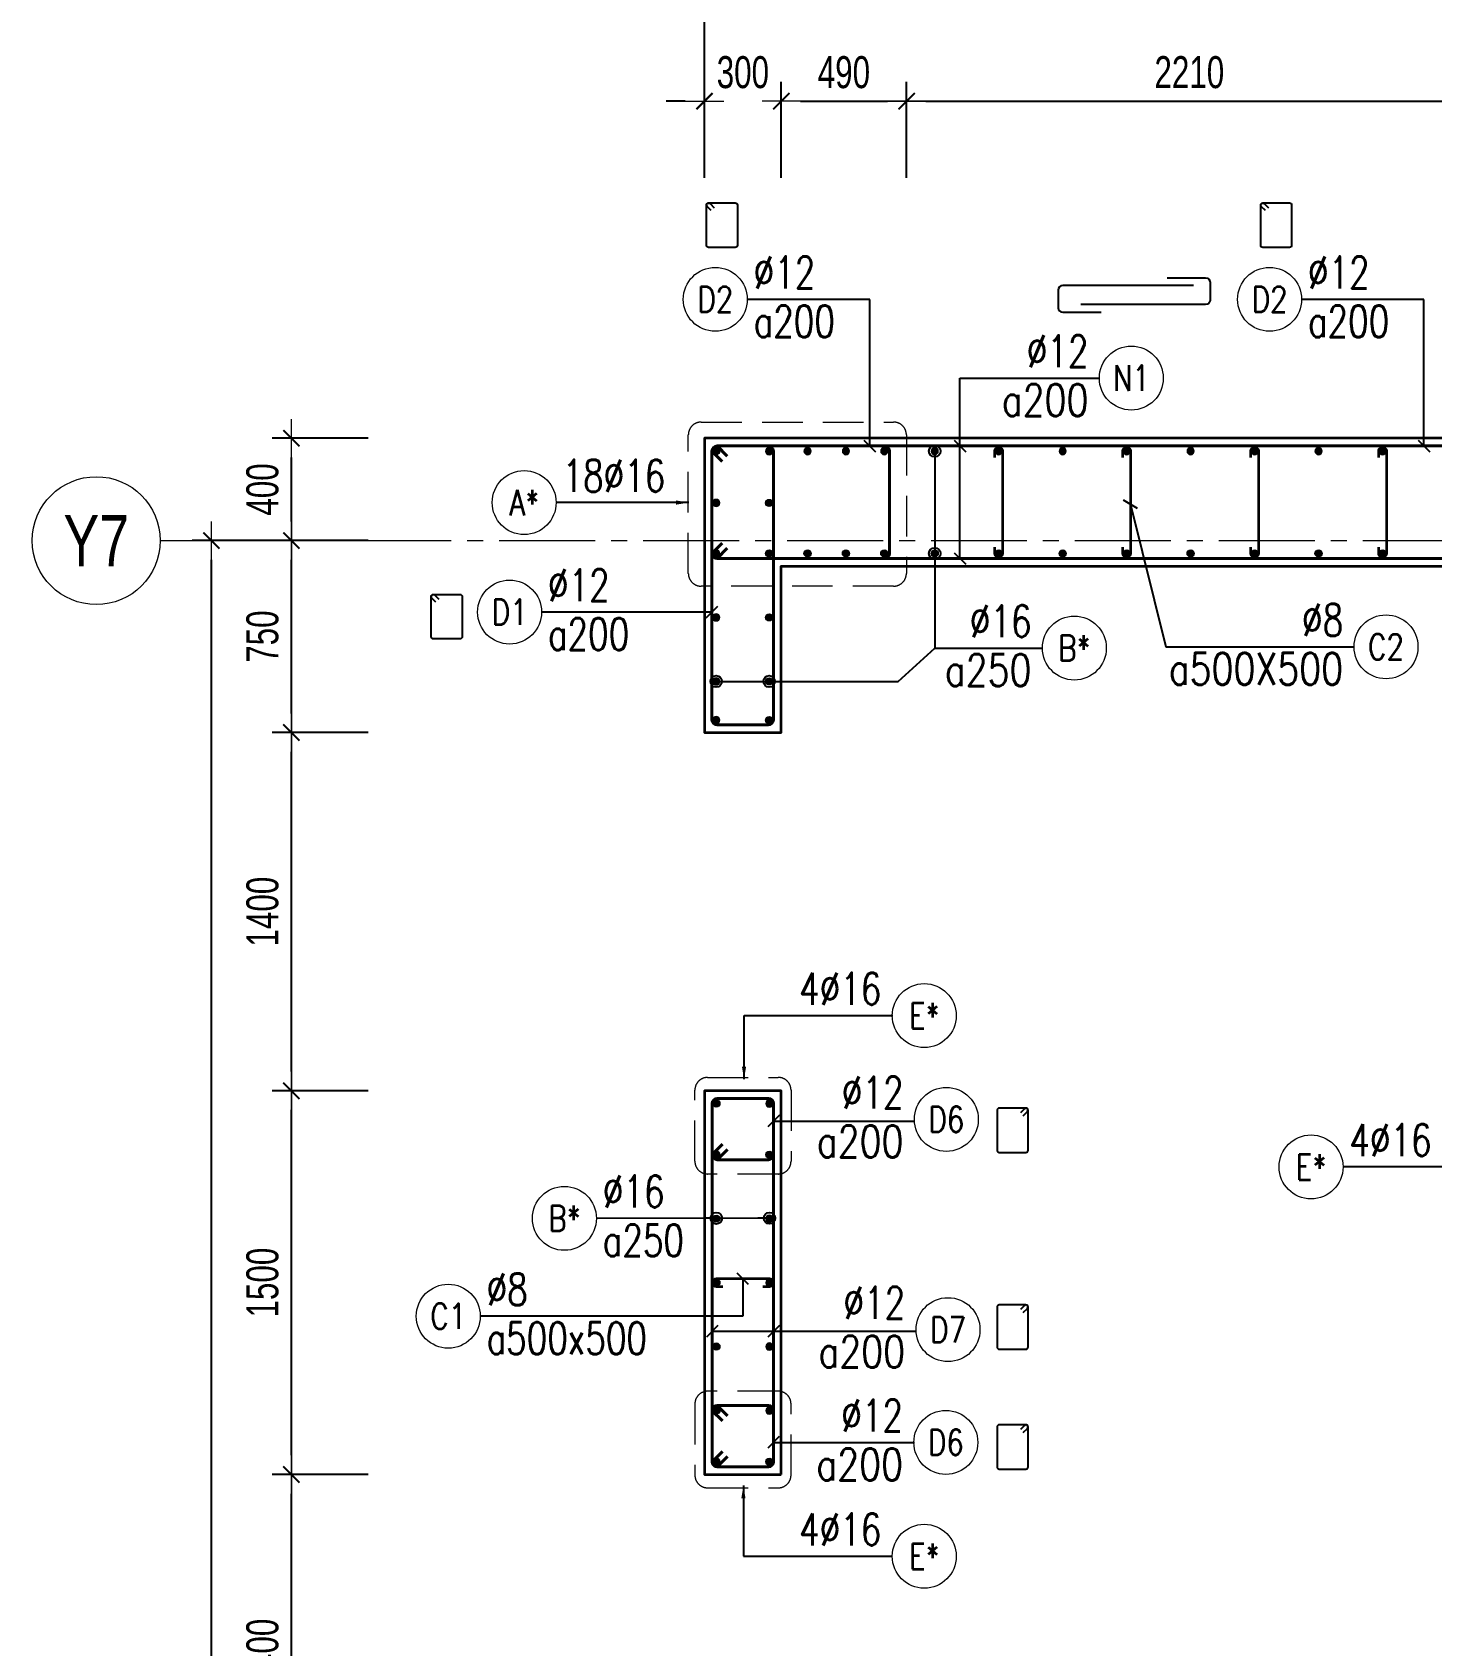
# Model space of a CAD drawing. Header units: millimetres. Extents: x 738475 to 1279438, y -34239 to 156422.
# Drawn here: x 1122959 to 1128428, y 105279 to 111585 of the extents above; entities that cross this region are included whole.
import ezdxf
from ezdxf.enums import TextEntityAlignment as Align

# ---------------------------------------------------------------- set-up
doc = ezdxf.new("R2010")
doc.units = ezdxf.units.MM
doc.header["$MEASUREMENT"] = 0
doc.linetypes.add('HIDDEN2', pattern=[4.7625, 3.175, -1.5875])
doc.linetypes.add('OF_Grid_1$0$CENTER2', pattern=[1.125, 0.75, -0.125, 0.125, -0.125])
doc.layers.get('0').update_dxf_attribs({"lineweight": 20})
doc.layers.get('Defpoints').update_dxf_attribs({"color": 151, "lineweight": 9})
for name, color, linetype, lineweight in [('KC-LEADER', 153, 'Continuous', 18), ('KC-THEP', 6, 'Continuous', 40), ('NDC_S_DIM', 1, 'Continuous', 15), ('NDC_S_HIDDEN', 8, 'HIDDEN2', 13), ('NDC_S_LEADER', 1, 'Continuous', 15), ('NDC_S_REBAR', 4, 'Continuous', 35), ('NDC_S_STIRRUP', 4, 'Continuous', 40), ('NDC_S_VN TEXT', 7, 'Continuous', 20), ('NDC_S_WALL', 6, 'Continuous', 35), ('OF_Grid_1$0$NDC_S_AXIS', 5, 'OF_Grid_1$0$CENTER2', 13), ('OF_Grid_1$0$NDC_S_SYMBOL', 1, 'Continuous', 15), ('OF_Grid_1$0$NDC_S_TEXT SYMBOL', 7, 'Continuous', 20)]:
    doc.layers.add(name, color=color, linetype=linetype, lineweight=lineweight)
doc.layers.add('Ligature', color=1, linetype='Continuous')
doc.styles.add('NDC_ARIAL', font='arial.ttf', dxfattribs={"width": 0.85})
doc.styles.add('NDC_DIM', font='', dxfattribs={"width": 0.75})
doc.styles.add('NDC_EN TXT', font='romans.shx', dxfattribs={"width": 0.8})
doc.styles.add('OF_Grid_1$0$NDC_ANNO', font='', dxfattribs={"width": 0.8})
doc.styles.get('NDC_DIM').set_extended_font_data('Dotum')
doc.styles.get('OF_Grid_1$0$NDC_ANNO').set_extended_font_data('Dotum')
doc.dimstyles.new('NDC_1-50', dxfattribs={"dimscale": 50, "dimtxt": 2.5, "dimasz": 1, "dimexe": 1.5, "dimexo": 0, "dimgap": 0.8, "dimtad": 1, "dimdec": 0, "dimdsep": 46, "dimtxsty": 'NDC_ARIAL', "dimblk": 'DIMMARK', "dimcen": 49999.938995, "dimdle": 1.5, "dimclrd": 1, "dimclre": 1, "dimclrt": 3, "dimadec": 0, "dimazin": 0, "dimtfac": 1, "dimtdec": 0, "dimtix": 1, "dimtmove": 2, "dimatfit": 3, "dimfxl": 1, "dimarcsym": 0})
doc.dimstyles.new('NDC_dim_30', dxfattribs={"dimscale": 30, "dimtxt": 2.5, "dimasz": 1.5, "dimexe": 1.5, "dimexo": 2.5, "dimgap": 1, "dimtad": 1, "dimdec": 0, "dimzin": 0, "dimdsep": 46, "dimtxsty": 'NDC_DIM', "dimblk": 'DIMMARK', "dimcen": 0.09, "dimdle": 1.2, "dimclrd": 1, "dimclre": 1, "dimclrt": 3, "dimadec": 0, "dimazin": 0, "dimtfac": 1, "dimtdec": 0, "dimtix": 1, "dimtofl": 0, "dimtmove": 0, "dimatfit": 3, "dimfxl": 6, "dimfxlon": 1, "dimtolj": 1, "dimtzin": 0, "dimarcsym": 0})
doc.dimstyles.new('NDC_dim_50', dxfattribs={"dimscale": 50, "dimtxt": 2.5, "dimasz": 1.5, "dimexe": 1.5, "dimexo": 2.5, "dimgap": 1, "dimtad": 1, "dimdec": 0, "dimzin": 0, "dimdsep": 46, "dimtxsty": 'NDC_DIM', "dimblk": 'DIMMARK', "dimcen": 0.09, "dimdle": 1.2, "dimclrd": 1, "dimclre": 1, "dimclrt": 3, "dimadec": 0, "dimazin": 0, "dimtfac": 1, "dimtdec": 0, "dimtix": 1, "dimtofl": 0, "dimtmove": 0, "dimatfit": 3, "dimfxl": 6, "dimfxlon": 1, "dimtolj": 1, "dimtzin": 0, "dimarcsym": 0})

# ---------------------------------------------------------------- blocks, each defined once
blk = doc.blocks.new('THEP')
at = {"layer": 'KC-LEADER', "color": 6}
blk.add_circle((0, 0), 14, dxfattribs=at)
at = {"layer": 'KC-THEP'}
for p, q in [((-14, 0), (14, 0)), ((9.9, 9.9), (-9.9, -9.9)), ((-9.9, 9.9), (9.9, -9.9)), ((0, 14), (0, -14))]:
    blk.add_line(p, q, dxfattribs=at)
blk = doc.blocks.new('DIMMARK')
at = {"layer": 'NDC_S_DIM', "color": 1}
blk.add_line((-1.5, 0), (1, 0), dxfattribs=at)
at = {"layer": 'NDC_S_DIM', "color": 2, "const_width": 0.1}
blk.add_lwpolyline([(-0.424, -0.424), (0.424, 0.424)], dxfattribs=at)
blk = doc.blocks.new('*U11')
blk.add_circle((-2.5, 0), 2.5)
at = {"layer": 'NDC_S_VN TEXT', "color": 3, "style": 'NDC_EN TXT', "width": 0.75}
for tag, p in [('DK1', (0.5, 0.85)), ('KC1', (0.5, -2.97))]:
    blk.add_attdef(tag, p, '', height=2.5, dxfattribs=at)
at = {"layer": 'NDC_S_VN TEXT', "color": 7, "style": 'NDC_EN TXT', "width": 0.8}
blk.add_attdef('SH2', text='', height=2, dxfattribs=at).set_placement((-2.5, 0), align=Align.MIDDLE)
blk = doc.blocks.new('*U13')
blk.add_circle((-2.5, 0), 2.5)
at = {"layer": 'NDC_S_VN TEXT', "color": 3, "style": 'NDC_EN TXT', "width": 0.75}
blk.add_attdef('DK1', (0.5, 0.85), '', height=2.5, dxfattribs=at)
at = {"layer": 'NDC_S_VN TEXT', "color": 7, "style": 'NDC_EN TXT', "width": 0.8}
blk.add_attdef('SH2', text='', height=2, dxfattribs=at).set_placement((-2.5, 0), align=Align.MIDDLE)
blk = doc.blocks.new('*U10')
blk.add_circle((2.5, 0), 2.5)
at = {"layer": 'NDC_S_VN TEXT', "color": 3, "style": 'NDC_EN TXT'}
for tag, width, p in [('DK2', 0.75, (-0.85, 0.85)), ('KC2', 0.8, (-0.85, -2.97))]:
    blk.add_attdef(tag, text='', height=2.5, dxfattribs=dict(at, width=width)).set_placement(p, align=Align.RIGHT)
at = {"layer": 'NDC_S_VN TEXT', "color": 7, "style": 'NDC_EN TXT', "width": 0.8}
blk.add_attdef('SH3', text='', height=2, dxfattribs=at).set_placement((2.5, 0), align=Align.MIDDLE)
blk = doc.blocks.new('*U9')
blk.add_circle((2.5, 0), 2.5)
at = {"layer": 'NDC_S_VN TEXT', "color": 3, "style": 'NDC_EN TXT', "width": 0.75}
blk.add_attdef('DK2', text='', height=2.5, dxfattribs=at).set_placement((-0.85, 0.85), align=Align.RIGHT)
at = {"layer": 'NDC_S_VN TEXT', "color": 7, "style": 'NDC_EN TXT', "width": 0.8}
blk.add_attdef('SH3', text='', height=2, dxfattribs=at).set_placement((2.5, 0), align=Align.MIDDLE)
blk = doc.blocks.new('*D256')
at = {"layer": 'Defpoints', "color": 0, "ltscale": 200, "transparency": 16777216}
for p in [(1125886.1, 111316.1), (1125586.1, 109998.4), (1125886.1, 109498.4)]:
    blk.add_point(p, dxfattribs=at)
at = {"layer": 'NDC_S_DIM', "color": 1, "lineweight": -2, "ltscale": 200, "transparency": 16777216}
for p, q in [((1125586.1, 111016.1), (1125586.1, 111391.1)), ((1125886.1, 111016.1), (1125886.1, 111391.1)), ((1125511.1, 111316.1), (1125436.1, 111316.1)), ((1125961.1, 111316.1), (1126036.1, 111316.1))]:
    blk.add_line(p, q, dxfattribs=at)
at = {"layer": 'NDC_S_DIM', "color": 1, "lineweight": -2, "ltscale": 200, "transparency": 16777216, "xscale": 75, "yscale": 75, "zscale": 75}
blk.add_blockref('DIMMARK', (1125586.1, 111316.1), dxfattribs=at)
at = {"layer": 'NDC_S_DIM', "color": 1, "lineweight": -2, "ltscale": 200, "transparency": 16777216, "xscale": 75, "yscale": 75, "zscale": 75, "rotation": 180}
blk.add_blockref('DIMMARK', (1125886.1, 111316.1), dxfattribs=at)
at = {"layer": 'NDC_S_DIM', "color": 3, "ltscale": 200, "transparency": 16777216, "insert": (1125736.1, 111428.7), "char_height": 125, "attachment_point": 5, "style": 'NDC_DIM'}
blk.add_mtext('\\A1;300', dxfattribs=at)
blk = doc.blocks.new('*D257')
at = {"layer": 'Defpoints', "color": 0, "ltscale": 200, "transparency": 16777216}
for p in [(1126376, 111316.1), (1125886.1, 109498.4), (1126376, 109312.2)]:
    blk.add_point(p, dxfattribs=at)
at = {"layer": 'NDC_S_DIM', "color": 1, "lineweight": -2, "ltscale": 200, "transparency": 16777216}
for p, q in [((1125886.1, 111016.1), (1125886.1, 111391.1)), ((1126376, 111016.1), (1126376, 111391.1)), ((1125961.1, 111316.1), (1126301, 111316.1))]:
    blk.add_line(p, q, dxfattribs=at)
at = {"layer": 'NDC_S_DIM', "color": 1, "lineweight": -2, "ltscale": 200, "transparency": 16777216, "xscale": 75, "yscale": 75, "zscale": 75, "rotation": 180}
blk.add_blockref('DIMMARK', (1125886.1, 111316.1), dxfattribs=at)
at = {"layer": 'NDC_S_DIM', "color": 1, "lineweight": -2, "ltscale": 200, "transparency": 16777216, "xscale": 75, "yscale": 75, "zscale": 75}
blk.add_blockref('DIMMARK', (1126376, 111316.1), dxfattribs=at)
at = {"layer": 'NDC_S_DIM', "color": 3, "ltscale": 200, "transparency": 16777216, "insert": (1126131, 111428.7), "char_height": 125, "attachment_point": 5, "style": 'NDC_DIM'}
blk.add_mtext('\\A1;490', dxfattribs=at)
blk = doc.blocks.new('*D258')
at = {"layer": 'Defpoints', "color": 0, "ltscale": 200, "transparency": 16777216}
for p in [(1128586.1, 111316.1), (1128586.1, 109498.4), (1126376, 109312.2)]:
    blk.add_point(p, dxfattribs=at)
at = {"layer": 'NDC_S_DIM', "color": 1, "lineweight": -2, "ltscale": 200, "transparency": 16777216}
for p, q in [((1126376, 111016.1), (1126376, 111391.1)), ((1128586.1, 111016.1), (1128586.1, 111391.1)), ((1126451, 111316.1), (1128511.1, 111316.1))]:
    blk.add_line(p, q, dxfattribs=at)
at = {"layer": 'NDC_S_DIM', "color": 1, "lineweight": -2, "ltscale": 200, "transparency": 16777216, "xscale": 75, "yscale": 75, "zscale": 75, "rotation": 180}
blk.add_blockref('DIMMARK', (1126376, 111316.1), dxfattribs=at)
at = {"layer": 'NDC_S_DIM', "color": 1, "lineweight": -2, "ltscale": 200, "transparency": 16777216, "xscale": 75, "yscale": 75, "zscale": 75}
blk.add_blockref('DIMMARK', (1128586.1, 111316.1), dxfattribs=at)
at = {"layer": 'NDC_S_DIM', "color": 3, "ltscale": 200, "transparency": 16777216, "insert": (1127481, 111428.7), "char_height": 125, "attachment_point": 5, "style": 'NDC_DIM'}
blk.add_mtext('\\A1;2210', dxfattribs=at)
blk = doc.blocks.new('*D243')
at = {"layer": 'Defpoints', "color": 0, "ltscale": 200, "transparency": 16777216}
for p in [(1132685.9, 111660.1), (1132685.9, 110952.4), (1125586.1, 110857.1)]:
    blk.add_point(p, dxfattribs=at)
at = {"layer": 'NDC_S_DIM', "color": 1, "lineweight": -2, "ltscale": 200, "transparency": 16777216}
for p, q in [((1125586.1, 111360.1), (1125586.1, 111735.1)), ((1132685.9, 111360.1), (1132685.9, 111735.1)), ((1125661.1, 111660.1), (1132610.9, 111660.1))]:
    blk.add_line(p, q, dxfattribs=at)
at = {"layer": 'NDC_S_DIM', "color": 1, "lineweight": -2, "ltscale": 200, "transparency": 16777216, "xscale": 75, "yscale": 75, "zscale": 75, "rotation": 180}
blk.add_blockref('DIMMARK', (1125586.1, 111660.1), dxfattribs=at)
at = {"layer": 'NDC_S_DIM', "color": 1, "lineweight": -2, "ltscale": 200, "transparency": 16777216, "xscale": 75, "yscale": 75, "zscale": 75}
blk.add_blockref('DIMMARK', (1132685.9, 111660.1), dxfattribs=at)
at = {"layer": 'NDC_S_DIM', "color": 3, "ltscale": 200, "transparency": 16777216, "insert": (1129136, 111772.7), "char_height": 125, "attachment_point": 5, "style": 'NDC_DIM'}
blk.add_mtext('\\A1;7100', dxfattribs=at)
blk = doc.blocks.new('*U15')
at = {"layer": 'OF_Grid_1$0$NDC_S_SYMBOL'}
blk.add_line((5, 0), (9, 0), dxfattribs=at)
blk.add_circle((0, 0), 5, dxfattribs=at)
at = {"layer": 'OF_Grid_1$0$NDC_S_TEXT SYMBOL', "color": 7, "style": 'OF_Grid_1$0$NDC_ANNO', "width": 0.8}
blk.add_attdef('GRID', text='', height=4, rotation=270, dxfattribs=at).set_placement((0, 0), align=Align.MIDDLE)
blk = doc.blocks.new('*D244')
at = {"layer": 'Defpoints', "color": 0, "ltscale": 200, "transparency": 16777216}
for p in [(1123971.5, 109998.4), (1125586.1, 109998.4), (1125886.1, 109598.4)]:
    blk.add_point(p, dxfattribs=at)
at = {"layer": 'NDC_S_DIM', "color": 1, "lineweight": -2, "ltscale": 200, "transparency": 16777216}
for p, q in [((1124271.5, 109998.4), (1123896.5, 109998.4)), ((1123971.5, 109673.4), (1123971.5, 109923.4)), ((1124271.5, 109598.4), (1123896.5, 109598.4))]:
    blk.add_line(p, q, dxfattribs=at)
at = {"layer": 'NDC_S_DIM', "color": 1, "lineweight": -2, "ltscale": 200, "transparency": 16777216, "xscale": 75, "yscale": 75, "zscale": 75}
for p, rotation in [((1123971.5, 109998.4), 90), ((1123971.5, 109598.4), 270)]:
    blk.add_blockref('DIMMARK', p, dxfattribs=dict(at, rotation=rotation))
at = {"layer": 'NDC_S_DIM', "color": 3, "ltscale": 200, "transparency": 16777216, "insert": (1123858.9, 109798.4), "char_height": 125, "attachment_point": 5, "rotation": 90, "style": 'NDC_DIM'}
blk.add_mtext('\\A1;400', dxfattribs=at)
blk = doc.blocks.new('*D233')
at = {"layer": 'Defpoints', "color": 0, "ltscale": 200, "transparency": 16777216}
for p in [(1123658.9, 109598.4), (1125700, 109598.4), (1125700.1, 97998.6)]:
    blk.add_point(p, dxfattribs=at)
at = {"layer": 'NDC_S_DIM', "color": 1, "lineweight": -2, "ltscale": 200, "transparency": 16777216}
for p, q in [((1123958.9, 109598.4), (1123583.9, 109598.4)), ((1123658.9, 98073.6), (1123658.9, 109523.4)), ((1123958.9, 97998.6), (1123583.9, 97998.6))]:
    blk.add_line(p, q, dxfattribs=at)
at = {"layer": 'NDC_S_DIM', "color": 1, "lineweight": -2, "ltscale": 200, "transparency": 16777216, "xscale": 75, "yscale": 75, "zscale": 75}
for p, rotation in [((1123658.9, 109598.4), 90), ((1123658.9, 97998.6), 270)]:
    blk.add_blockref('DIMMARK', p, dxfattribs=dict(at, rotation=rotation))
at = {"layer": 'NDC_S_DIM', "color": 3, "ltscale": 200, "transparency": 16777216, "insert": (1123546.3, 103798.5), "char_height": 125, "attachment_point": 5, "rotation": 90, "style": 'NDC_DIM'}
blk.add_mtext('\\A1;11600', dxfattribs=at)
blk = doc.blocks.new('*D219')
at = {"layer": 'Defpoints', "color": 0, "ltscale": 200, "transparency": 16777216}
for p in [(1123971.5, 105948.4), (1125736.1, 105948.4), (1125736.1, 104548.4)]:
    blk.add_point(p, dxfattribs=at)
at = {"layer": 'NDC_S_DIM', "color": 1, "lineweight": -2, "ltscale": 200, "transparency": 16777216}
for p, q in [((1124271.5, 105948.4), (1123896.5, 105948.4)), ((1123971.5, 104623.4), (1123971.5, 105873.4)), ((1124271.5, 104548.4), (1123896.5, 104548.4))]:
    blk.add_line(p, q, dxfattribs=at)
at = {"layer": 'NDC_S_DIM', "color": 1, "lineweight": -2, "ltscale": 200, "transparency": 16777216, "xscale": 75, "yscale": 75, "zscale": 75}
for p, rotation in [((1123971.5, 105948.4), 90), ((1123971.5, 104548.4), 270)]:
    blk.add_blockref('DIMMARK', p, dxfattribs=dict(at, rotation=rotation))
at = {"layer": 'NDC_S_DIM', "color": 3, "ltscale": 200, "transparency": 16777216, "insert": (1123858.9, 105248.4), "char_height": 125, "attachment_point": 5, "rotation": 90, "style": 'NDC_DIM'}
blk.add_mtext('\\A1;1400', dxfattribs=at)
blk = doc.blocks.new('*D220')
at = {"layer": 'Defpoints', "color": 0, "ltscale": 200, "transparency": 16777216}
for p in [(1123971.5, 107448.4), (1125736.1, 107448.4), (1125736.1, 105948.4)]:
    blk.add_point(p, dxfattribs=at)
at = {"layer": 'NDC_S_DIM', "color": 1, "lineweight": -2, "ltscale": 200, "transparency": 16777216}
for p, q in [((1124271.5, 107448.4), (1123896.5, 107448.4)), ((1123971.5, 106023.4), (1123971.5, 107373.4)), ((1124271.5, 105948.4), (1123896.5, 105948.4))]:
    blk.add_line(p, q, dxfattribs=at)
at = {"layer": 'NDC_S_DIM', "color": 1, "lineweight": -2, "ltscale": 200, "transparency": 16777216, "xscale": 75, "yscale": 75, "zscale": 75}
for p, rotation in [((1123971.5, 107448.4), 90), ((1123971.5, 105948.4), 270)]:
    blk.add_blockref('DIMMARK', p, dxfattribs=dict(at, rotation=rotation))
at = {"layer": 'NDC_S_DIM', "color": 3, "ltscale": 200, "transparency": 16777216, "insert": (1123858.9, 106698.4), "char_height": 125, "attachment_point": 5, "rotation": 90, "style": 'NDC_DIM'}
blk.add_mtext('\\A1;1500', dxfattribs=at)
blk = doc.blocks.new('*D221')
at = {"layer": 'Defpoints', "color": 0, "ltscale": 200, "transparency": 16777216}
for p in [(1123971.5, 108848.4), (1125736.1, 108848.4), (1125736.1, 107448.4)]:
    blk.add_point(p, dxfattribs=at)
at = {"layer": 'NDC_S_DIM', "color": 1, "lineweight": -2, "ltscale": 200, "transparency": 16777216}
for p, q in [((1124271.5, 108848.4), (1123896.5, 108848.4)), ((1123971.5, 107523.4), (1123971.5, 108773.4)), ((1124271.5, 107448.4), (1123896.5, 107448.4))]:
    blk.add_line(p, q, dxfattribs=at)
at = {"layer": 'NDC_S_DIM', "color": 1, "lineweight": -2, "ltscale": 200, "transparency": 16777216, "xscale": 75, "yscale": 75, "zscale": 75}
for p, rotation in [((1123971.5, 108848.4), 90), ((1123971.5, 107448.4), 270)]:
    blk.add_blockref('DIMMARK', p, dxfattribs=dict(at, rotation=rotation))
at = {"layer": 'NDC_S_DIM', "color": 3, "ltscale": 200, "transparency": 16777216, "insert": (1123858.9, 108148.4), "char_height": 125, "attachment_point": 5, "rotation": 90, "style": 'NDC_DIM'}
blk.add_mtext('\\A1;1400', dxfattribs=at)
blk = doc.blocks.new('*D222')
at = {"layer": 'Defpoints', "color": 0, "ltscale": 200, "transparency": 16777216}
for p in [(1123971.5, 109598.4), (1125700, 109598.4), (1125736.1, 108848.4)]:
    blk.add_point(p, dxfattribs=at)
at = {"layer": 'NDC_S_DIM', "color": 1, "lineweight": -2, "ltscale": 200, "transparency": 16777216}
for p, q in [((1124271.5, 109598.4), (1123896.5, 109598.4)), ((1123971.5, 108923.4), (1123971.5, 109523.4)), ((1124271.5, 108848.4), (1123896.5, 108848.4))]:
    blk.add_line(p, q, dxfattribs=at)
at = {"layer": 'NDC_S_DIM', "color": 1, "lineweight": -2, "ltscale": 200, "transparency": 16777216, "xscale": 75, "yscale": 75, "zscale": 75}
for p, rotation in [((1123971.5, 109598.4), 90), ((1123971.5, 108848.4), 270)]:
    blk.add_blockref('DIMMARK', p, dxfattribs=dict(at, rotation=rotation))
at = {"layer": 'NDC_S_DIM', "color": 3, "ltscale": 200, "transparency": 16777216, "insert": (1123858.9, 109223.4), "char_height": 125, "attachment_point": 5, "rotation": 90, "style": 'NDC_DIM'}
blk.add_mtext('\\A1;750', dxfattribs=at)

msp = doc.modelspace()

# ---------------------------------------------------------------- linework, layer by layer
at = {"layer": 'Ligature'}
for points in [[(1125612.094, 110888.209), (1125596.128, 110904.175, -0.66817864), (1125601.901, 110918.113), (1125706.53, 110918.113, -0.41421356), (1125714.695, 110909.948), (1125714.695, 110752.841, -0.41421356), (1125706.53, 110744.676), (1125601.901, 110744.676, -0.41421356), (1125593.737, 110752.841), (1125593.737, 110909.948, -0.66817864), (1125607.675, 110915.722), (1125623.641, 110899.756)], [(1127778.231, 110888.209), (1127762.265, 110904.175, -0.66817864), (1127768.038, 110918.113), (1127872.667, 110918.113, -0.41421356), (1127880.832, 110909.948), (1127880.832, 110752.841, -0.41421356), (1127872.667, 110744.676), (1127768.038, 110744.676, -0.41421356), (1127759.874, 110752.841), (1127759.874, 110909.948, -0.66817864), (1127773.812, 110915.722), (1127789.778, 110899.756)], [(1124536.452, 109358.161), (1124520.486, 109374.127, -0.66817864), (1124526.26, 109388.065), (1124630.889, 109388.065, -0.41421356), (1124639.054, 109379.9), (1124639.053, 109222.792, -0.41421356), (1124630.889, 109214.628), (1124526.26, 109214.628, -0.41421356), (1124518.095, 109222.792), (1124518.095, 109379.9, -0.66817864), (1124532.033, 109385.673), (1124547.999, 109369.707)], [(1126832.146, 107350.572), (1126848.112, 107366.538, 0.66817864), (1126842.339, 107380.476), (1126737.71, 107380.476, 0.41421356), (1126729.545, 107372.311), (1126729.545, 107215.203, 0.41421356), (1126737.71, 107207.039), (1126842.339, 107207.039, 0.41421356), (1126850.503, 107215.203), (1126850.503, 107372.311, 0.66817864), (1126836.565, 107378.084), (1126820.599, 107362.118)], [(1126832.118, 106581.423), (1126848.084, 106597.389, 0.66817864), (1126842.31, 106611.327), (1126737.682, 106611.327, 0.41421356), (1126729.517, 106603.162), (1126729.517, 106446.055, 0.41421356), (1126737.682, 106437.89), (1126842.311, 106437.89, 0.41421356), (1126850.475, 106446.055), (1126850.475, 106603.162, 0.66817864), (1126836.537, 106608.936), (1126820.571, 106592.97)], [(1126832.118, 106112.847), (1126848.084, 106128.813, 0.66817864), (1126842.31, 106142.751), (1126737.682, 106142.751, 0.41421356), (1126729.517, 106134.586), (1126729.517, 105977.479, 0.41421356), (1126737.682, 105969.314), (1126842.311, 105969.314, 0.41421356), (1126850.475, 105977.479), (1126850.475, 106134.586, 0.66817864), (1126836.537, 106140.36), (1126820.571, 106124.394)]]:
    msp.add_lwpolyline(points, format="xyb", dxfattribs=at)
at = {"layer": 'Ligature', "elevation": 0.03}
for points in [[(1127394.267, 110625.268), (1127544.486, 110625.268, -0.41421356), (1127562.089, 110607.664), (1127562.089, 110538.543, -0.41421356), (1127544.486, 110520.94), (1127056.319, 110520.94)], [(1127497.884, 110595.212), (1126986.215, 110595.212, 0.41421356), (1126968.612, 110577.609), (1126968.612, 110508.488, 0.41421356), (1126986.215, 110490.884), (1127136.434, 110490.884)]]:
    msp.add_lwpolyline(points, format="xyb", dxfattribs=at)
at = {"layer": 'NDC_S_HIDDEN', "ltscale": 50}
for points in [[(1125572.944, 110061.764), (1126325.154, 110061.764, -0.41421356), (1126375.154, 110011.764), (1126375.154, 109470.451, -0.41421356), (1126325.154, 109420.451), (1125572.944, 109420.451, -0.41421356), (1125522.944, 109470.451), (1125522.944, 110011.764, -0.41421356)], [(1125598.476, 107500.423), (1125874.32, 107500.423, -0.41421356), (1125924.32, 107450.423), (1125924.32, 107172.873, -0.41421356), (1125874.32, 107122.873), (1125598.476, 107122.873, -0.41421356), (1125548.476, 107172.873), (1125548.476, 107450.423, -0.41421356)], [(1125598.476, 105896.304), (1125874.32, 105896.304, 0.41421356), (1125924.32, 105946.304), (1125924.32, 106223.853, 0.41421356), (1125874.32, 106273.853), (1125598.476, 106273.853, 0.41421356), (1125548.476, 106223.853), (1125548.476, 105946.304, 0.41421356)]]:
    msp.add_lwpolyline(points, format="xyb", close=True, dxfattribs=at)
at = {"layer": 'NDC_S_REBAR'}
for points in [[(1126720.944, 109923.363), (1126720.944, 109948.363, -1), (1126750.944, 109948.363), (1126750.944, 109548.363, -1), (1126720.944, 109548.363), (1126720.944, 109573.363)], [(1127220.944, 109923.363), (1127220.944, 109948.363, -1), (1127250.944, 109948.363), (1127250.944, 109548.363, -1), (1127220.944, 109548.363), (1127220.944, 109573.363)], [(1127720.944, 109923.363), (1127720.944, 109948.363, -1), (1127750.944, 109948.363), (1127750.944, 109548.363, -1), (1127720.944, 109548.363), (1127720.944, 109573.363)], [(1128220.944, 109923.363), (1128220.944, 109948.363, -1), (1128250.944, 109948.363), (1128250.944, 109548.363, -1), (1128220.944, 109548.363), (1128220.944, 109573.363)], [(1125814.625, 106683.363), (1125839.625, 106683.363, 1), (1125839.625, 106713.363), (1125632.601, 106713.363, 1), (1125632.601, 106683.363), (1125657.601, 106683.363)]]:
    msp.add_lwpolyline(points, format="xyb", dxfattribs=at)
at = {"layer": 'NDC_S_STIRRUP'}
for points in [[(1130392.973, 109568.363), (1130432.973, 109528.363, 0.41421356), (1130452.973, 109548.363), (1130452.973, 109948.363, 0.41421356), (1130432.973, 109968.363), (1125635.314, 109968.363, 0.41421356), (1125615.314, 109948.363), (1125615.314, 109548.363, 0.41421356), (1125635.314, 109528.363), (1130432.973, 109528.363, 0.41421356), (1130452.973, 109548.363), (1130412.973, 109588.363)], [(1125675.314, 109568.363), (1125635.314, 109528.363, -0.41421356), (1125615.314, 109548.363), (1125615.314, 109948.363, -0.41421356), (1125635.314, 109968.363), (1126288.826, 109968.363, -0.41421356), (1126308.826, 109948.363), (1126308.826, 109548.363, -0.41421356), (1126288.826, 109528.363), (1125635.314, 109528.363, -0.41421356), (1125615.314, 109548.363), (1125655.314, 109588.363)], [(1125655.314, 109908.363), (1125615.314, 109948.363, -0.41421356), (1125635.314, 109968.363), (1125835.314, 109968.363, -0.41421356), (1125855.314, 109948.363), (1125855.314, 108898.363, -0.41421356), (1125835.314, 108878.363), (1125635.314, 108878.363, -0.41421356), (1125615.314, 108898.363), (1125615.314, 109948.363, -0.41421356), (1125635.314, 109968.363), (1125675.314, 109928.363)], [(1125656.113, 106038.363), (1125616.113, 105998.363, 0.41421356), (1125636.113, 105978.363), (1125836.113, 105978.363, 0.41421356), (1125856.113, 105998.363), (1125856.113, 107398.363, 0.41421356), (1125836.113, 107418.363), (1125636.113, 107418.363, 0.41421356), (1125616.113, 107398.363), (1125616.113, 105998.363, 0.41421356), (1125636.113, 105978.363), (1125676.113, 106018.363)], [(1125656.113, 107238.9), (1125616.113, 107198.9, 0.41421356), (1125636.113, 107178.9), (1125836.113, 107178.9, 0.41421356), (1125856.113, 107198.9), (1125856.113, 107398.363, 0.41421356), (1125836.113, 107418.363), (1125636.113, 107418.363, 0.41421356), (1125616.113, 107398.363), (1125616.113, 107198.9, 0.41421356), (1125636.113, 107178.9), (1125676.113, 107218.9)], [(1125656.113, 106157.826), (1125616.113, 106197.826, -0.41421356), (1125636.113, 106217.826), (1125836.113, 106217.826, -0.41421356), (1125856.113, 106197.826), (1125856.113, 105998.363, -0.41421356), (1125836.113, 105978.363), (1125636.113, 105978.363, -0.41421356), (1125616.113, 105998.363), (1125616.113, 106197.826, -0.41421356), (1125636.113, 106217.826), (1125676.113, 106177.826)]]:
    msp.add_lwpolyline(points, format="xyb", dxfattribs=at)
at = {"layer": 'NDC_S_WALL'}
msp.add_line((1125586.113, 105948.363), (1125886.113, 105948.363), dxfattribs=at)
for points in [[(1134786.113, 100598.363), (1131986.113, 100598.363), (1131986.113, 109998.363), (1131586.113, 109998.363), (1131586.113, 109498.363), (1131686.113, 109498.363), (1131686.113, 107298.363), (1128886.113, 107298.363), (1128886.113, 109498.363), (1130483.773, 109498.363), (1130483.773, 109998.363), (1125586.113, 109998.363), (1125586.113, 108848.363), (1125886.113, 108848.363), (1125886.113, 109498.363), (1128586.113, 109498.363), (1128586.113, 98098.363)], [(1125886.113, 105948.363), (1125886.113, 107448.363), (1125886.113, 107448.363), (1125586.113, 107448.363), (1125586.113, 105948.363), (1125886.113, 105948.363)]]:
    msp.add_lwpolyline(points, dxfattribs=at)
at = {"layer": 'OF_Grid_1$0$NDC_S_AXIS', "ltscale": 500}
msp.add_line((1123658.934, 109598.363), (1139509.258, 109598.363), dxfattribs=at)

# ---------------------------------------------------------------- block references
at = {"layer": 'KC-THEP'}
for p, rotation in [((1125631.801, 109948.363), 189.6685644363809), ((1125838.826, 109745.695), 9.66856443638095), ((1125838.826, 109548.363), 9.66856443638095), ((1125988.826, 109548.363), 9.66856443638095), ((1126138.826, 109548.363), 9.66856443638095), ((1126288.826, 109548.363), 9.66856443638095), ((1126485.944, 109548.363), 9.66856443638095), ((1126735.944, 109548.363), 9.66856443638095), ((1126985.944, 109548.363), 9.66856443638095), ((1127235.944, 109548.363), 9.66856443638095), ((1127485.944, 109548.363), 9.66856443638095), ((1127735.944, 109548.363), 9.66856443638095), ((1127985.944, 109548.363), 9.66856443638095), ((1128235.944, 109548.363), 9.66856443638095), ((1125838.826, 109298.363), 9.66856443638095), ((1125838.826, 109048.363), 9.66856443638095), ((1125838.826, 108897.017), 9.66856443638095), ((1125632.601, 107398.363), 189.6685644363809), ((1125839.625, 107198.363), 9.668564436380926), ((1125632.601, 106948.363), 189.6685644363809), ((1125632.601, 106698.363), 189.6685644363809), ((1125632.601, 106448.363), 189.6685644363809), ((1125632.601, 106198.363), 189.6685644363809), ((1125839.625, 105998.363), 9.668564436380946)]:
    msp.add_blockref('THEP', p, dxfattribs=dict(at, rotation=rotation))
at = {"layer": 'KC-THEP', "xscale": -1}
for p, rotation in [((1125838.826, 109948.363), 170.331435563619), ((1125988.826, 109948.363), 170.331435563619), ((1126138.826, 109948.363), 170.331435563619), ((1126288.826, 109948.363), 170.331435563619), ((1126485.944, 109948.363), 170.331435563619), ((1126735.944, 109948.363), 170.331435563619), ((1126985.944, 109948.363), 170.331435563619), ((1127235.944, 109948.363), 170.331435563619), ((1127485.944, 109948.363), 170.331435563619), ((1127735.944, 109948.363), 170.331435563619), ((1127985.944, 109948.363), 170.331435563619), ((1128235.944, 109948.363), 170.331435563619), ((1125631.801, 109745.695), 350.3314355636191), ((1125631.801, 109548.363), 350.3314355636191), ((1125631.801, 109298.363), 350.3314355636191), ((1125631.801, 109048.363), 350.3314355636191), ((1125631.801, 108897.017), 350.3314355636191), ((1125839.625, 107398.363), 170.331435563619), ((1125632.601, 107198.363), 350.3314355636191), ((1125839.625, 106948.363), 170.331435563619), ((1125839.625, 106698.363), 170.331435563619), ((1125839.625, 106448.363), 170.331435563619), ((1125839.625, 106198.363), 170.331435563619), ((1125632.601, 105998.363), 350.3314355636191)]:
    msp.add_blockref('THEP', p, dxfattribs=dict(at, rotation=rotation))
at = {"layer": 'NDC_S_VN TEXT', "xscale": 50, "yscale": 50, "zscale": 50}
for name, p, values in [('*U11', (1125753.363, 110541.577), {'SH2': 'D2', 'DK1': '%%C12', 'KC1': 'a200'}), ('*U11', (1127919.5, 110541.577), {'SH2': 'D2', 'DK1': '%%C12', 'KC1': 'a200'}), ('*U10', (1127129.271, 110233.641), {'SH3': 'N1', 'DK2': '%%C12', 'KC2': 'a200'}), ('*U13', (1125006.325, 109747.3), {'SH2': 'A*', 'DK1': '18%%C16'}), ('*U11', (1124949.377, 109319.162), {'SH2': 'D1', 'DK1': '%%C12', 'KC1': 'a200'}), ('*U10', (1126906.555, 109178.651), {'SH3': 'B*', 'DK2': '%%C16', 'KC2': 'a250'}), ('*U10', (1128124.583, 109183.33), {'SH3': 'C2', 'DK2': '%%c8', 'KC2': 'a500X500'}), ('*U9', (1126319.965, 107741.904), {'SH3': 'E*', 'DK2': '4%%C16'}), ('*U10', (1126406.294, 107336.222), {'SH3': 'D6', 'DK2': '%%c12', 'KC2': 'a200'}), ('*U13', (1128081.584, 107150.534), {'SH2': 'E*', 'DK1': '4%%C16'}), ('*U11', (1125163.654, 106949.603), {'SH2': 'B*', 'DK1': '%%C16', 'KC1': 'a250'}), ('*U11', (1124709.669, 106567.089), {'SH2': 'C1', 'DK1': '%%c8', 'KC1': 'a500x500'}), ('*U10', (1126412.789, 106514.506), {'SH3': 'D7', 'DK2': '%%c12', 'KC2': 'a200'}), ('*U10', (1126404.35, 106073.848), {'SH3': 'D6', 'DK2': '%%c12', 'KC2': 'a200'}), ('*U9', (1126319.965, 105628.834), {'SH3': 'E*', 'DK2': '4%%C16'})]:
    msp.add_blockref(name, p, dxfattribs=at).add_auto_attribs(values)
at = {"layer": 'OF_Grid_1$0$NDC_S_AXIS'}
ref = msp.add_blockref('*U15', (1123208.934, 109598.363), dxfattribs=dict(at, xscale=50, yscale=50, zscale=50))
ref.add_attrib('GRID', 'Y7', dxfattribs={"layer": 'OF_Grid_1$0$NDC_S_TEXT SYMBOL', "color": 7, "height": 200, "style": 'OF_Grid_1$0$NDC_ANNO', "width": 0.8}).set_placement((1123208.934, 109598.363), align=Align.MIDDLE)

# ---------------------------------------------------------------- dimensions: what is measured, and where the dimension line sits
at = {"layer": 'NDC_S_DIM', "ltscale": 200}
for base, p1, p2, picture, middle in [((1132685.913, 111660.108), (1125586.113, 110857.138), (1132685.913, 110952.405), '*D243', (1129136.013, 111772.693)), ((1125886.113, 111316.114), (1125586.113, 109998.363), (1125886.113, 109498.363), '*D256', (1125736.113, 111428.699)), ((1126375.954, 111316.114), (1125886.113, 109498.363), (1126375.954, 109312.227), '*D257', (1126131.034, 111428.699)), ((1128586.113, 111316.114), (1126375.954, 109312.227), (1128586.113, 109498.363), '*D258', (1127481.034, 111428.699))]:
    dim = msp.add_linear_dim(base=base, p1=p1, p2=p2, dimstyle='NDC_dim_50', override={"dimtmove": 1}, dxfattribs=at)
    dim.commit()
    dim.dimension.update_dxf_attribs({"geometry": picture, "text_midpoint": middle})
dim = msp.add_linear_dim(base=(1123971.529, 109998.363), p1=(1125886.113, 109598.363), p2=(1125586.113, 109998.363), angle=90, dimstyle='NDC_dim_50', override={"dimtmove": 1}, dxfattribs=at)
dim.commit()
dim.dimension.update_dxf_attribs({"geometry": '*D244', "text_midpoint": (1123971.529, 109798.363), "dimtype": 160})
for base, p1, p2, picture, middle in [((1123658.934, 109598.363), (1125700.099, 97998.617), (1125700.001, 109598.363), '*D233', (1123546.349, 103798.49)), ((1123971.529, 109598.363), (1125736.113, 108848.363), (1125700.001, 109598.363), '*D222', (1123858.945, 109223.363)), ((1123971.529, 108848.363), (1125736.113, 107448.363), (1125736.113, 108848.363), '*D221', (1123858.945, 108148.363)), ((1123971.529, 107448.363), (1125736.113, 105948.363), (1125736.113, 107448.363), '*D220', (1123858.945, 106698.363)), ((1123971.529, 105948.363), (1125736.113, 104548.363), (1125736.113, 105948.363), '*D219', (1123858.945, 105248.363))]:
    dim = msp.add_linear_dim(base=base, p1=p1, p2=p2, angle=90, dimstyle='NDC_dim_50', override={"dimtmove": 1}, dxfattribs=at)
    dim.commit()
    dim.dimension.update_dxf_attribs({"geometry": picture, "text_midpoint": middle})

# ---------------------------------------------------------------- leaders
at = {"layer": 'NDC_S_LEADER'}
for points, dimstyle, override in [([(1126231.826, 109968.363), (1126231.826, 110541.577), (1125753.363, 110541.577)], 'NDC_dim_30', {"dimtad": 0, "dimldrblk": 'Oblique'}), ([(1128397.963, 109968.363), (1128397.963, 110541.577), (1127919.5, 110541.577)], 'NDC_dim_30', {"dimtad": 0, "dimldrblk": 'Oblique'}), ([(1126584.533, 109528.363), (1126584.533, 110233.46), (1127129.271, 110233.46)], 'NDC_dim_30', {"dimtad": 0, "dimldrblk": 'Oblique'}), ([(1126584.533, 109968.363), (1126584.533, 110233.46), (1127129.271, 110233.46)], 'NDC_dim_30', {"dimtad": 0, "dimldrblk": 'Oblique'}), ([(1126485.944, 109948.363), (1126485.944, 109178.47), (1126906.555, 109178.47)], 'NDC_dim_30', {"dimgap": 1, "dimtad": 0, "dimldrblk": 'Origin'}), ([(1127250.944, 109740.267), (1127388.553, 109183.33), (1128124.583, 109183.33)], 'NDC_dim_30', {"dimtad": 0, "dimldrblk": 'Oblique'}), ([(1126485.944, 109548.363), (1126485.944, 109178.47), (1126906.555, 109178.47)], 'NDC_dim_30', {"dimgap": 1, "dimtad": 0, "dimldrblk": 'Origin'}), ([(1125615.314, 109319.162), (1124947.302, 109319.162)], 'NDC_dim_30', {"dimtad": 0, "dimldrblk": 'Oblique'}), ([(1125631.801, 109048.363), (1126343.143, 109048.363), (1126485.944, 109178.47)], 'NDC_dim_30', {"dimtad": 0, "dimldrblk": 'Origin'}), ([(1125838.826, 109048.363), (1126343.143, 109048.363), (1126485.944, 109178.47)], 'NDC_dim_30', {"dimtad": 0, "dimldrblk": 'Origin'}), ([(1125740.656, 107493.043), (1125740.656, 107741.904), (1126322.235, 107741.904)], 'NDC_1-50', {"dimgap": 0.8, "dimtad": 0}), ([(1125856.113, 107329.919), (1126406.453, 107329.919)], 'NDC_dim_30', {"dimtad": 0, "dimldrblk": 'Oblique'}), ([(1125839.92, 106950.091), (1125163.654, 106949.603)], 'NDC_dim_30', {"dimtad": 0, "dimldrblk": 'Origin'}), ([(1125632.354, 106949.813), (1125163.654, 106949.603)], 'NDC_dim_30', {"dimtad": 0, "dimldrblk": 'Origin'}), ([(1125736.113, 106713.363), (1125736.113, 106567.374), (1124709.669, 106567.12)], 'NDC_dim_30', {"dimtad": 0, "dimldrblk": 'Oblique'}), ([(1125616.113, 106508.203), (1126412.948, 106508.203)], 'NDC_dim_30', {"dimtad": 0, "dimldrblk": 'Oblique'}), ([(1125856.113, 106508.203), (1126412.948, 106508.203)], 'NDC_dim_30', {"dimtad": 0, "dimldrblk": 'Oblique'}), ([(1125856.085, 106073.848), (1126406.425, 106073.848)], 'NDC_dim_30', {"dimtad": 0, "dimldrblk": 'Oblique'}), ([(1125738.224, 105904.884), (1125738.224, 105628.834), (1126319.804, 105628.834)], 'NDC_1-50', {"dimgap": 0.8, "dimtad": 0})]:
    msp.add_leader(points, dimstyle=dimstyle, override=override, dxfattribs=at)
for points in [[(1125525.092, 109747.3), (1125006.325, 109747.3)], [(1128550.139, 107150.534), (1128081.584, 107150.534)]]:
    msp.add_leader(points, dimstyle='NDC_1-50', dxfattribs=at)

doc.saveas('drawing.dxf')
